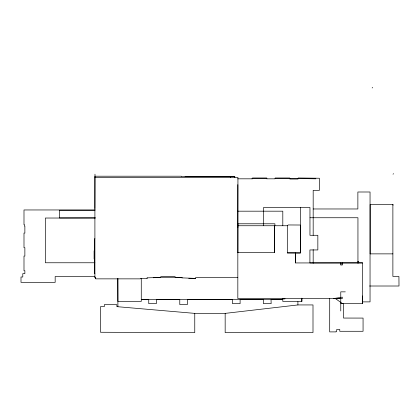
<?xml version="1.0" encoding="UTF-8"?>
<svg xmlns="http://www.w3.org/2000/svg" width="420" height="420" viewBox="0 0 420 420"><rect width="100%" height="100%" fill="white"/><g stroke="black" fill="none" stroke-linecap="round" stroke-linejoin="round"><path stroke-width="0.63" d="M274.339 225.708L274.339 252.562M282.786 298.258L282.786 301.403L301.875 301.403L301.875 298.368M340.767 303.524L362.639 303.524L362.639 262.904L295.544 262.946L295.549 252.956L300.442 252.956L300.599 252.567L300.599 226.653L300.227 225.02L288.225 224.957L287.312 225.745L237.846 225.745M329.711 298.52L329.695 331.894L336.053 331.894L336.053 331.369L336.704 331.369L336.704 329.495L339.769 329.495L339.769 331.28L363.064 331.28L363.064 318.082L343.529 318.061L343.46 303.671M393.031 205.207L393.031 204.514L370.151 204.514L370.151 253.869M372.151 87.974L372.65 87.402M393.031 174.216L393.53 173.644M333.659 298.552L342.253 297.139L342.405 298.483L335.349 298.552L342.405 303.524M225.162 313.378L297.906 304.936L313 304.936L313 332.561L225.162 332.598L225.162 313.378L194.765 313.378L116.855 306.647L116.855 304.673L104.302 304.673L104.302 306.647L100.511 306.647L100.511 332.262L194.765 332.598L194.765 313.378M357.599 261.665L358.701 261.55L358.701 262.904M95.361 217.87L59.477 217.948L59.477 210.273L94.836 210.273M185.073 176.421L234.801 176.421L234.801 177.618M185.414 176.458L234.512 176.458M94.988 177.487L237.946 177.487L237.851 227.698M275.032 178.521L289.847 178.521L289.758 178.909L298.121 178.909L298.048 178.521L315.767 178.82L315.767 178.243M237.715 178.82L252.452 178.82L252.452 177.98L266.784 177.98L266.858 178.82L275.058 178.82L275.153 177.98L289.779 177.98L289.873 178.82L298.074 178.82L298.147 177.98L319.426 178.243L319.426 190.323L313.178 190.323L313.178 235.295M94.899 208.556L94.988 174.163M313.178 208.971L357.872 208.971L357.872 191.998L370.046 191.998L370.046 301.885L362.287 301.885M95.282 209.958L23.998 209.958L23.993 224.716L24.423 224.716L24.423 226.112L24.869 226.112L24.869 233.084L23.993 233.084L23.993 247.716L24.869 247.716L24.869 256.079L23.993 256.079L23.993 270.727L24.869 270.727L24.869 273.63L22.785 273.63L22.785 276.995L21 276.995L21 282.366L55.167 282.366L55.167 276.528L94.941 276.528M237.599 211.181L282.807 211.181L282.807 225.545M310.039 217.744L357.945 217.744L357.945 263.251M95.245 218.027L45.376 218.027L45.376 262.768L94.883 262.768M94.899 238.791L94.5 238.791L94.5 273.488L94.899 273.488M237.846 252.562L274.375 252.562L274.375 225.708M287.312 225.745L287.312 252.903L295.544 252.903L295.544 262.946M370.183 253.869L392.884 253.869M362.639 262.904L309.907 262.946L309.907 249.947L317.846 249.947L317.846 235.289L309.96 235.289L309.96 207.496L263.545 207.496L263.545 225.729M340.688 263.981L342.31 263.981M160.703 277.006L175.208 277.006L175.208 277.447L181.986 277.447L181.986 277.893M160.624 277.399L153.83 277.399L153.83 277.851M230.617 177.487L230.617 176.704L181.256 176.704L181.256 176.206L94.899 176.206L94.899 277.489L95.723 277.489L95.723 278.859L140.375 278.859L140.375 278.334L147.147 278.334L147.147 277.893M181.97 277.494L175.229 277.494L175.229 276.964L160.624 276.964L160.703 277.447L147.089 277.851L147.089 278.334M237.846 277.636L195.526 277.636L195.505 278.387L181.97 277.872M188.764 278.334L195.541 278.334L195.541 278.649M369.553 286.01L399 286.01L398.927 276.512L392.884 276.418L392.879 204.514M345.298 291.848L340.767 291.848L340.767 310.973M340.767 298.552L237.83 298.552L237.83 184.653M141.272 299.465L282.786 299.544L271.036 299.544L271.147 303.655L263.435 303.655L263.435 299.544L240.103 299.544L240.103 303.655L232.496 303.655L232.496 299.544L187.378 299.544L187.378 304.584L179.776 304.584L179.776 299.544L156.35 299.544L156.35 303.655L148.748 303.655L148.748 299.544L141.272 299.544M287.312 252.903L300.442 252.956L300.442 207.496M335.349 298.552L337.155 298.867M94.899 277.489L95.723 278.659M117.773 278.492L117.91 306.647M362.639 295.937L362.639 303.524M342.31 262.904L342.31 265.015L340.688 265.015L340.688 262.946M313.178 249.601L313.178 263.251M301.817 298.179L301.817 301.403M297.906 301.665L297.906 304.936M284.939 298.552L284.939 298.904L282.272 298.904L282.272 298.552M274.895 225.745L274.895 223.781L237.951 223.781L237.925 252.562M266.837 178.82L266.837 178.521L252.037 178.521L252.037 178.82M141.272 278.539L141.272 301.403L117.889 301.403L117.889 278.549M94.106 250.824L94.106 258.983"/></g></svg>
